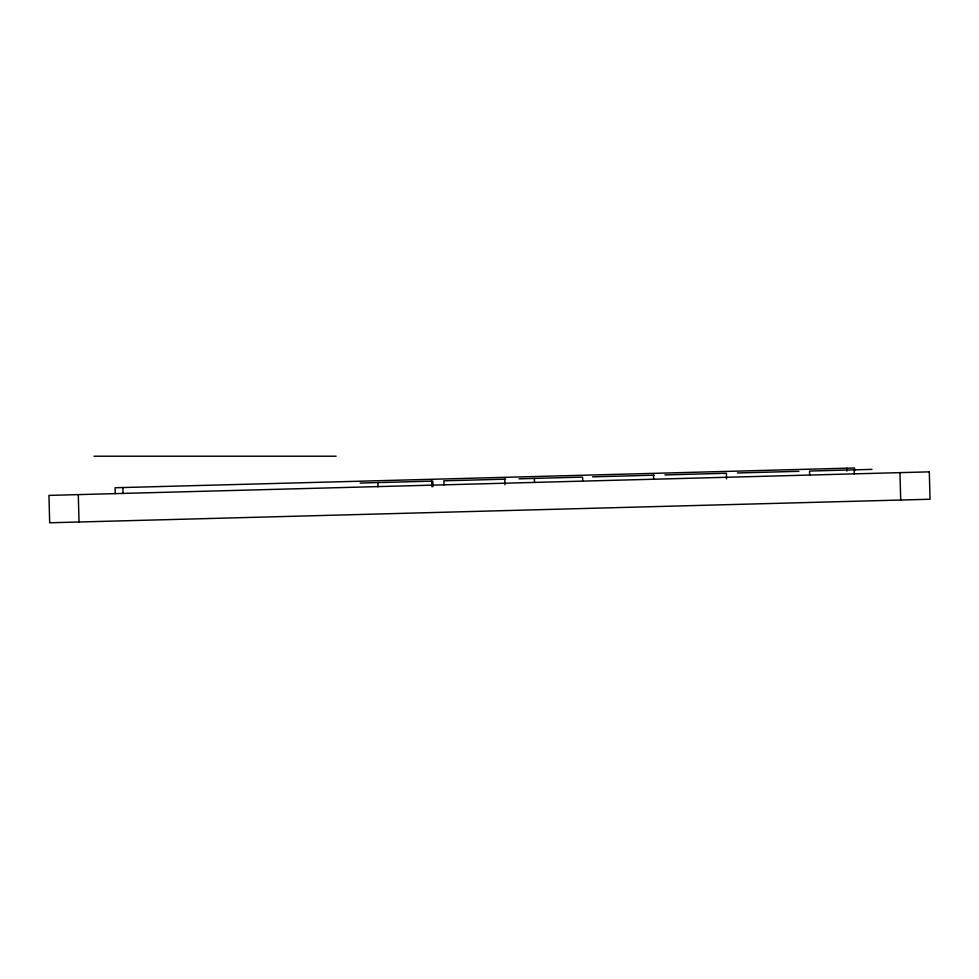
<?xml version="1.0" encoding="UTF-8"?>
<svg xmlns="http://www.w3.org/2000/svg" width="979" height="979" viewBox="0 0 979 979"><rect width="100%" height="100%" fill="white"/><g stroke="black" fill="none" stroke-linecap="round" stroke-linejoin="round"><path stroke-width="1.47" d="M360.174 483.063L432.84 481.117L432.987 486.71M505.678 479.172L443.854 480.824L443.976 485.009M519.029 478.817L582.578 477.116L582.689 481.301M592.576 476.846L654.4 475.194M664.949 474.913L726.406 473.261L726.553 478.853M737.432 472.967L798.888 471.327M871.971 469.369L809.547 471.046L809.67 475.231M93.984 456.214L336.078 456.214M899.97 472.637L900.704 500.024M854.618 470.911L854.545 467.986L115.118 487.75L115.265 493.624M854.165 469.847L854.275 474.044M846.762 468.195L846.835 471.119M653.519 475.219L653.629 479.404M534.387 478.401L534.497 482.598M504.809 479.196L504.956 484.776M431.739 481.142L431.886 486.734M377.87 482.586L377.98 486.783M122.901 487.542L123.06 493.416M78.296 494.603L79.03 522.003M929.316 471.854L48.95 495.398L49.684 522.786L930.05 499.241L929.316 471.854"/></g></svg>
